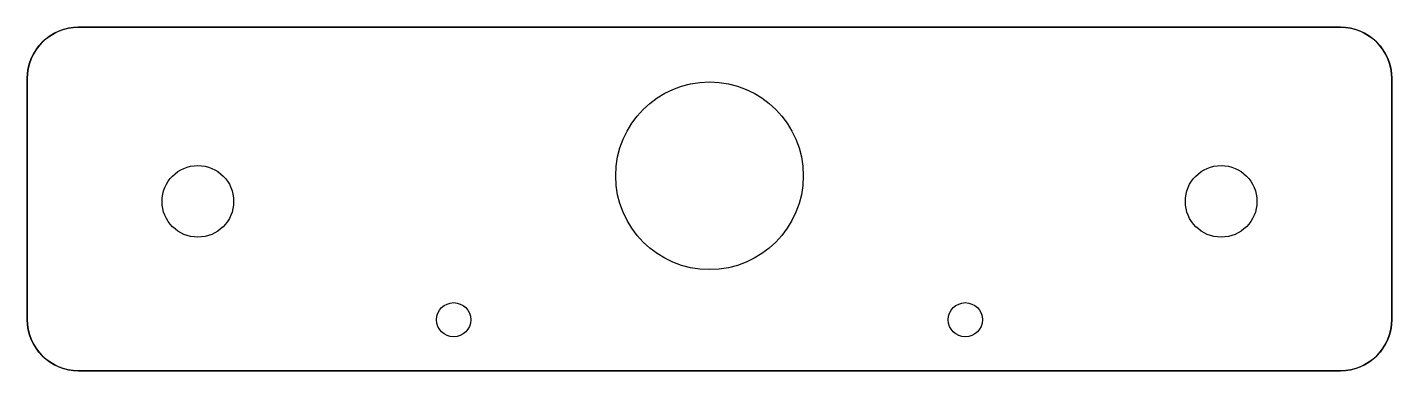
# Model space of a CAD drawing. Header units: millimetres. Extents: x -40 to 40, y 0 to 20.1.
import ezdxf

# ---------------------------------------------------------------- set-up
doc = ezdxf.new("R2010")
doc.units = ezdxf.units.MM
doc.layers.get('0').update_dxf_attribs({"linetype": 'CONTINUOUS'})

msp = doc.modelspace()

# ---------------------------------------------------------------- linework, layer by layer
for p, q in [((-37, 20.146), (37, 20.146)), ((-40, 3.01), (-40, 17.146)), ((40, 17.146), (40, 3.01)), ((37, 0.01), (-37, 0.01))]:
    msp.add_line(p, q)
msp.add_lwpolyline([(40, 17.146, 0.414214), (37, 20.146), (-37, 20.146, 0.414214), (-40, 17.146), (-40, 3.01, 0.414214), (-37, 0.01), (37, 0.01, 0.414214), (40, 3.01)], format="xyb", close=True)
for centre, radius in [((0, 11.44), 5.5), ((0, 11.44), 5.5), ((-30, 9.94), 2.1), ((-30, 9.94), 2.1), ((30, 9.94), 2.1), ((30, 9.94), 2.1), ((-15, 3), 1), ((15, 3), 1)]:
    msp.add_circle(centre, radius)
at = {"extrusion": (0, 0, -1)}
for centre, start, end in [((37, 17.146), 0, 90), ((-37, 17.146), 90, 180), ((37, 3.01), 270, 360), ((-37, 3.01), 180, 270)]:
    msp.add_arc(centre, 3, start, end, dxfattribs=at)

doc.saveas('drawing.dxf')
